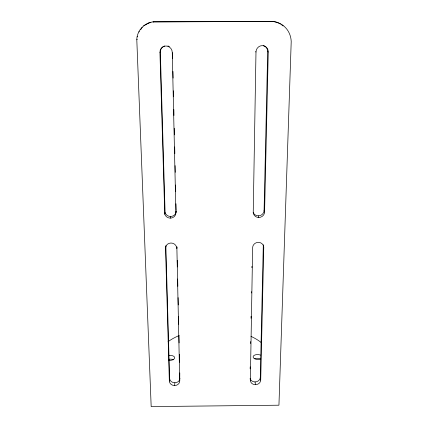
<?xml version="1.0" encoding="UTF-8"?>
<svg xmlns="http://www.w3.org/2000/svg" width="428" height="428" viewBox="0 0 428 428"><rect width="100%" height="100%" fill="white"/><g stroke="black" fill="none" stroke-linecap="round" stroke-linejoin="round"><path stroke-width="0.64" d="M250.166 368.856L250.198 366.86M250.594 343.566L250.626 341.571M251.022 318.282L251.054 316.287M251.45 292.993L251.471 291.666M251.878 267.709L251.899 266.377M250.364 380.246L252.638 247.614A5.58 5.195 -11.1 0 1 258.303 242.35A5.58 5.195 -11.1 0 1 263.76 247.523L260.716 380.139A5.184 4.499 -6 0 1 255.446 384.686A5.184 4.499 -6 0 1 250.364 380.246L250.155 378.603M255.987 52.002L253.242 212.138A5.687 5.382 -14.5 0 0 258.801 217.483A5.687 5.382 -14.5 0 0 264.579 212.058L268.26 51.954A6.356 6.11 -71 0 0 262.252 45.625A6.356 6.11 -71 0 0 255.987 52.002L255.532 51.697M260.716 380.139L260.294 377.4L263.284 245.661A5.532 5.157 -11.2 0 0 263.22 244.763M264.579 212.058L264.087 210.453L267.693 51.649A6.302 6.056 -71.2 0 0 263.311 45.587M165.92 245.522A5.543 5.173 6.5 0 0 165.861 246.421L165.54 248.299L169.338 381.097A5.195 4.51 2.1 0 0 174.645 385.542A5.195 4.51 2.1 0 0 179.723 380.984L179.792 372.906M174.645 385.542L174.875 382.766A5.157 4.483 2.1 0 0 179.915 378.234M169.338 381.097L169.606 378.347L165.861 246.421M179.723 380.984L176.86 246.961M136.789 39.467C137.104 29.623 146.076 21.138 155.995 21.791L272.459 21.432A21.593 20.624 -70.8 0 1 291.211 41.527L278.938 405.198L151.175 406.6L136.789 39.467L137.404 39.274M175.897 212.689L172.254 52.339A6.367 6.136 71.2 0 0 165.93 45.999A6.367 6.136 71.2 0 0 159.938 52.387L164.759 214.171A5.698 5.404 9.3 0 0 171.088 218.077A5.698 5.404 9.3 0 0 175.897 212.689L176.138 211.079A5.65 5.361 9.4 0 1 171.371 216.424A5.65 5.361 9.4 0 1 165.09 212.545L160.34 52.077A6.308 6.083 71.4 0 1 164.705 45.967M170.349 218.125L170.633 216.472M164.759 214.171L165.09 212.545M141.518 28.548L140.721 29.548L140.133 29.655M159.938 52.387L160.34 52.077M150.447 22.395L150.94 22.352L148.532 23.171L143.626 25.862M137.121 36.851L137.736 36.68M138.806 31.897L139.405 31.768M141.748 27.633L142.321 27.542M145.729 24.38L146.264 24.321M148.013 23.219L148.532 23.171M153.443 21.892L152.973 21.93L272.459 21.432M267.693 51.649L268.26 51.954M258.357 215.84L258.801 217.483M263.284 245.661L263.76 247.523M255.067 381.92L255.446 384.686M172.559 52.698L172.693 58.711M172.982 71.406L173.131 78.089M173.42 90.79L173.554 96.803M173.843 109.498L173.977 115.512M174.266 128.213L174.415 134.895M174.688 146.922L174.838 153.604M175.111 165.636L175.261 172.318M175.55 185.014L175.699 191.696M175.972 203.728L176.122 210.41M176.951 247.004L176.978 248.336M177.251 260.326L177.401 266.986M177.674 278.976L177.839 286.305M178.091 297.631L178.257 304.961M178.513 316.281L178.695 324.28M178.952 335.6L179.118 342.93M179.375 354.256L179.551 362.249M168.049 341.694A56.742 30.27 -0.2 0 1 179.107 335.573M250.969 336.365A56.742 30.27 -0.2 0 1 261.417 342.7M260.823 359.055A4.687 2.477 2.7 0 1 254.505 358.696A4.687 2.477 2.7 0 1 254.216 355.342A4.687 2.477 2.7 0 1 260.486 355.112M168.9 355.561A4.692 2.482 -3.1 0 1 174.694 357.803A4.692 2.482 -3.1 0 1 168.696 360.371M254.751 358.76A4.676 2.498 2.8 0 1 260.401 358.83M169.001 359.274A4.681 2.509 -3.2 0 1 173.468 359.793M279.505 23.551A21.4 20.442 -70.9 0 1 280.581 24.15M281.619 24.819A21.4 20.442 -70.9 0 1 283.09 25.942M271.844 21.4A21.4 20.442 -70.9 0 1 278.954 23.278M165.54 248.299A5.591 5.211 6.4 0 1 170.986 243.024A5.591 5.211 6.4 0 1 176.705 248.208M174.875 382.766A5.157 4.483 2.1 0 1 169.606 378.347M260.294 377.4A5.147 4.473 -6 0 1 255.735 381.878A5.147 4.473 -6 0 1 250.171 378.662M264.087 210.453A5.639 5.345 -14.6 0 1 259.336 215.749A5.639 5.345 -14.6 0 1 253.151 212.358M167.872 45.957A6.308 6.083 71.4 0 1 169.365 46.582"/></g></svg>
